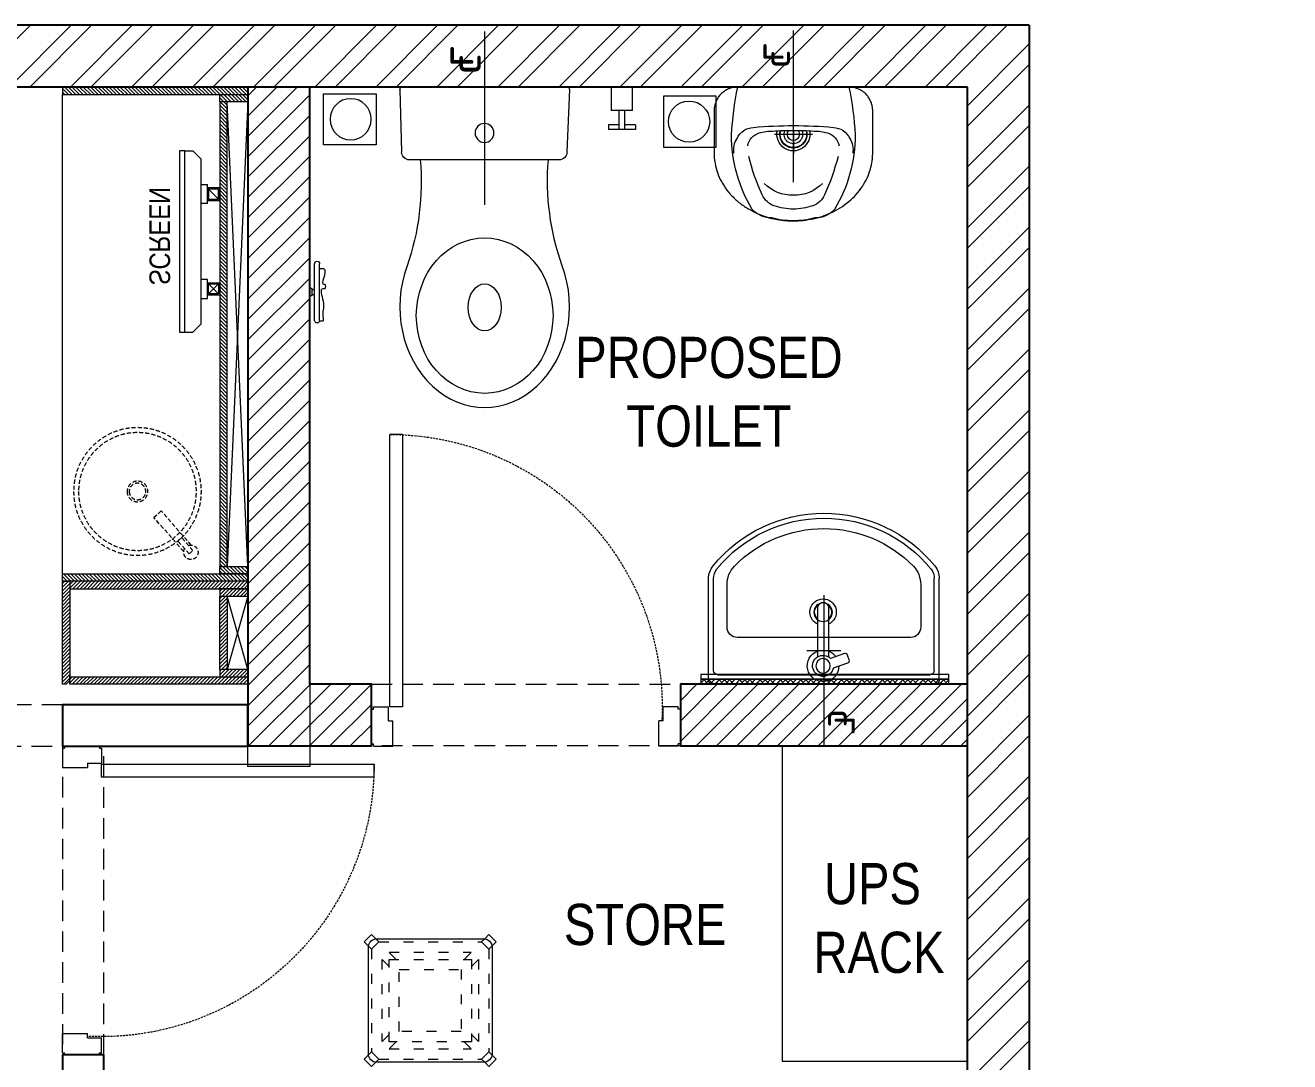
# Model space of a CAD drawing. Header units: millimetres. Extents: x 2038449 to 2043816, y 32056 to 43282.
# Drawn here: x 2040747 to 2043816, y 40765 to 43282 of the extents above; entities that cross this region are included whole.
import ezdxf

# ---------------------------------------------------------------- set-up
doc = ezdxf.new("R2010")
doc.units = ezdxf.units.MM
doc.header["$LTSCALE"] = 40
for name, pattern in [('a_p6_plan_L18$0$HIDDEN', [0.375, 0.25, -0.125]), ('ACAD_ISO03W100', [30, 12, -18]), ('CENTER', [2, 1.25, -0.25, 0.25, -0.25]), ('CONTINOUS', [0]), ('DOT2', [0.125, 0, -0.125]), ('HIDDEN', [9.525, 6.35, -3.175]), ('HIDDEN2', [0.1875, 0.125, -0.0625])]:
    doc.linetypes.add(name, pattern=pattern)
doc.layers.add('A-CARPET AREA', color=3, linetype='CONTINOUS', lineweight=0, true_color=0x0aff0a)
doc.layers.add('A-WALL', color=1, linetype='Continuous')
for name, color, linetype, lineweight in [('centerline-toilets', 2, 'CENTER', 13), ('ele', 252, 'Continuous', 13), ('Fhitting', 152, 'Continuous', 30), ('LENS-CURTAIN', 5, 'a_p6_plan_L18$0$HIDDEN', 9), ('LENS-DOOR', 34, 'Continuous', 20), ('LENS-PARTITION', 21, 'Continuous', 25), ('LENS-TEXT', 31, 'Continuous', 5), ('LK-EQPMT', 3, 'Continuous', 18), ('LK-FF&E WALL', 1, 'Continuous', 9), ('LK-IT', 3, 'Continuous', 18), ('LN-ELEVATION-1', 81, 'Continuous', 13), ('LN-ELEVATION-2', 103, 'Continuous', 20), ('LN-ELEVATION-3', 125, 'a_p6_plan_L18$0$HIDDEN', 18), ('LN-ELEVATION-5', 167, 'Continuous', 5), ('LN-HATCH', 251, 'Continuous', 0), ('Mirror', 150, 'Continuous', 20), ('Panelling', 65, 'Continuous', 18), ('PARTITION', 22, 'Continuous', 30), ('Toilet', 5, 'Continuous', 9)]:
    doc.layers.add(name, color=color, linetype=linetype, lineweight=lineweight)
doc.styles.add('LK TXT', font='Gill Sans MT Condensed Regular.ttf')
doc.styles.get("Standard").update_dxf_attribs({"font": 'Gill Sans MT Condensed Regular.ttf', "height": 100})
pattern_1 = [(45, (35858.5, -100655.3575), (-4.4194174, 4.4194174), [])]

# ---------------------------------------------------------------- blocks, each defined once
blk = doc.blocks.new('Stool')
at = {"layer": 'LN-ELEVATION-1', "ltscale": 0.5}
blk.add_lwpolyline([(-130, 300), (130, 300, -0.414214), (150, 280), (150, 20, -0.414214), (130, 0), (-130, 0, -0.414214), (-150, 20), (-150, 280, -0.414214)], format="xyb", close=True, dxfattribs=at)
at = {"layer": 'LN-ELEVATION-3', "linetype": 'ACAD_ISO03W100', "ltscale": 0.05}
for p, q in [((-82.3, 250), (-124.7, 292.4)), ((-124.7, 292.4), (124.7, 292.4)), ((82.3, 250), (124.7, 292.4)), ((-100, 232.3), (-142.4, 274.7)), ((-142.4, 274.7), (-142.4, 25.3)), ((-117.4, 249.7), (-117.4, 50.3)), ((-99.7, 267.4), (99.7, 267.4)), ((100, 232.3), (142.4, 274.7)), ((117.4, 249.7), (117.4, 50.3)), ((142.4, 274.7), (142.4, 25.3)), ((-100, 67.7), (-142.4, 25.3)), ((100, 67.7), (142.4, 25.3)), ((-82.3, 50), (-124.7, 7.6)), ((-99.7, 32.6), (99.7, 32.6)), ((82.3, 50), (124.7, 7.6)), ((-124.7, 7.6), (124.7, 7.6))]:
    blk.add_line(p, q, dxfattribs=at)
for points in [[(-132.2, 299.9), (-124.7, 292.4), (-142.4, 274.7), (-149.9, 282.2)], [(132.2, 299.9), (124.7, 292.4), (142.4, 274.7), (149.9, 282.2)], [(-132.2, 0.1), (-124.7, 7.6), (-142.4, 25.3), (-149.9, 17.8)], [(132.2, 0.1), (124.7, 7.6), (142.4, 25.3), (149.9, 17.8)]]:
    blk.add_lwpolyline(points, dxfattribs=at)
for points in [[(-100, 250), (100, 250), (100, 50), (-100, 50)], [(-75, 225), (75, 225), (75, 75), (-75, 75)]]:
    blk.add_lwpolyline(points, close=True, dxfattribs=at)
at = {"layer": 'LN-ELEVATION-5', "ltscale": 0.5}
for points in [[(-149.9, 282.2), (-160.1, 292.4), (-142.4, 310.1), (-132.2, 299.9)], [(149.9, 282.2), (160.1, 292.4), (142.4, 310.1), (132.2, 299.9)], [(-149.9, 17.8), (-160.1, 7.6), (-142.4, -10.1), (-132.2, 0.1)], [(149.9, 17.8), (160.1, 7.6), (142.4, -10.1), (132.2, 0.1)]]:
    blk.add_lwpolyline(points, dxfattribs=at)
blk = doc.blocks.new('rtf')
at = {"color": 0, "linetype": 'ByBlock', "lineweight": -2}
for p, q in [((16412.5, -172798.8), (16452.4, -172798.8)), ((16412.5, -172810.8), (16412.5, -172798.8)), ((16425.3, -172793.1), (16535.3, -172793.1)), ((16535.3, -172793.1), (16535.3, -172817.1)), ((16412.5, -172810.8), (16452.4, -172810.8)), ((16425.3, -172817.1), (16535.3, -172817.1))]:
    blk.add_line(p, q, dxfattribs=at)
for centre, radius, start, end in [((16412.5, -172805.1), 17.5, 21.0506, 340.9422), ((16444.5, -172804.8), 9.89, 322.6562, 37.3438)]:
    blk.add_arc(centre, radius, start, end, dxfattribs=at)
blk = doc.blocks.new('dsg')
at = {"color": 0, "linetype": 'ByBlock', "lineweight": -2}
for radius in [155, 143, 25, 20]:
    blk.add_circle((11491.5, -171102.6), radius, dxfattribs=at)
blk.add_blockref('rtf', (-5117.5, 1702.9), dxfattribs=at)
blk = doc.blocks.new('CLINIC - CABINET SINK')
at = {"layer": 'LN-HATCH', "ltscale": 0.5}
h = blk.add_hatch(dxfattribs=at)
h.set_pattern_fill('ANSI31', color=256, scale=2)
h.set_pattern_definition([(45, (4052861.5004, 1708016.356), (-4.4901280605, 4.4901280605), [])])
h.paths.add_polyline_path([(-563.4, 157), (564.6, 157), (564.6, 175), (-563.4, 175)])
h.paths.add_polyline_path([(582.6, 225), (600.6, 225), (600.6, -225), (582.6, -225)])
h.paths.add_polyline_path([(564.6, 225), (582.6, 225), (582.6, 157), (564.6, 157)])
h.paths.add_polyline_path([(-581.4, 225), (-599.4, 225), (-599.4, -225), (-581.4, -225)])
h.paths.add_polyline_path([(-581.4, 225), (-563.4, 225), (-563.4, 157), (-581.4, 157)])
at = {"layer": 'LN-ELEVATION-1', "ltscale": 0.5}
for points in [[(-581.4, 225), (-599.4, 225), (-599.4, -225), (-581.4, -225)], [(-581.4, 225), (-563.4, 225), (-563.4, 157), (-581.4, 157)], [(564.6, 225), (582.6, 225), (582.6, 157), (564.6, 157)], [(582.6, 225), (600.6, 225), (600.6, -225), (582.6, -225)], [(-563.4, 157), (564.6, 157), (564.6, 175), (-563.4, 175)]]:
    blk.add_lwpolyline(points, close=True, dxfattribs=at)
at = {"layer": 'LN-ELEVATION-2', "ltscale": 0.5}
blk.add_line((582.6, -225), (-581.4, -225), dxfattribs=at)
at = {"layer": 'LN-HATCH', "ltscale": 0.5}
for p, q in [((564.6, 225), (-563.4, 175)), ((-563.4, 225), (564.6, 175))]:
    blk.add_line(p, q, dxfattribs=at)
at = {"layer": 'LN-ELEVATION-3', "xscale": -1, "rotation": 41.1558274151866}
blk.add_blockref('dsg', (-103569.3, 136346.7), dxfattribs=at)
blk = doc.blocks.new('CLINIC SCREEN')
at = {"layer": 'LK-EQPMT'}
for p, q in [((-103.1, 42.9), (-127.4, 18.6)), ((-127.4, 42.9), (-103.1, 18.6)), ((102.7, 42.9), (127, 18.6))]:
    blk.add_line(p, q, dxfattribs=at)
at = {"layer": 'LK-EQPMT', "ltscale": 12}
for p, q in [((-220, -19.4), (-200.6, 0)), ((200.6, 0), (-200.6, 0)), ((-138.5, 0), (-138.5, 15.5)), ((-138.5, 15.5), (-92, 15.5)), ((-92, 15.5), (-92, 0)), ((92, 15.5), (92, 0)), ((92, 15.5), (138.5, 15.5)), ((138.5, 0), (138.5, 15.5)), ((220, -19.4), (200.6, 0)), ((-220, -38.8), (-220, -19.4)), ((220, -38.8), (220, -19.4))]:
    blk.add_line(p, q, dxfattribs=at)
at = {"layer": 'LK-EQPMT'}
for points in [[(-130.4, 15.5), (-100.1, 15.5), (-100.1, 45.9), (-130.4, 45.9)], [(-127.4, 18.6), (-103.1, 18.6), (-103.1, 42.9), (-127.4, 42.9)], [(130, 15.5), (99.7, 15.5), (99.7, 45.9), (130, 45.9)], [(127, 18.6), (102.7, 18.6), (102.7, 42.9), (127, 42.9)]]:
    blk.add_lwpolyline(points, close=True, dxfattribs=at)
at = {"layer": 'LK-EQPMT', "ltscale": 12}
blk.add_lwpolyline([(-220, -51.7), (-220, -38.8), (220, -38.8), (220, -51.7)], close=True, dxfattribs=at)
at = {"layer": 'LK-EQPMT', "ltscale": 12, "insert": (5.2, -100.4), "char_height": 50, "attachment_point": 5}
blk.add_mtext_dynamic_manual_height_columns(' SCREEN', width=466.48, gutter_width=12.5, heights=[0], dxfattribs=at)
blk = doc.blocks.new('CLINIC - MOP CLOSET')
at = {"layer": 'LN-HATCH', "ltscale": 0.5}
h = blk.add_hatch(dxfattribs=at)
h.set_pattern_fill('ANSI31', color=256, scale=50, angle=360)
h.set_pattern_definition(pattern_1)
h.paths.add_polyline_path([(-106.4, 216), (-124.4, 216), (-124.4, -216), (-106.4, -216)])
h = blk.add_hatch(dxfattribs=at)
h.set_pattern_fill('ANSI31', color=256, scale=50, angle=360)
h.set_pattern_definition(pattern_1)
h.paths.add_polyline_path([(-106.4, 216), (-88.4, 216), (-88.4, 148), (-106.4, 148)])
h = blk.add_hatch(dxfattribs=at)
h.set_pattern_fill('ANSI31', color=256, scale=50, angle=360)
h.set_pattern_definition(pattern_1)
h.paths.add_polyline_path([(89.6, 216), (107.6, 216), (107.6, 148), (89.6, 148)])
h = blk.add_hatch(dxfattribs=at)
h.set_pattern_fill('ANSI31', color=256, scale=50, angle=360)
h.set_pattern_definition(pattern_1)
h.paths.add_polyline_path([(107.6, 216), (125.6, 216), (125.6, -216), (107.6, -216)])
h = blk.add_hatch(dxfattribs=at)
h.set_pattern_fill('ANSI31', color=256, scale=50, angle=360)
h.set_pattern_definition(pattern_1)
h.paths.add_polyline_path([(-88.4, 148), (89.6, 148), (89.6, 166), (-88.4, 166)])
h = blk.add_hatch(dxfattribs=at)
h.set_pattern_fill('ANSI31', color=256, scale=50, angle=360)
h.set_pattern_definition([(45, (35894.5, -101037.3575), (-4.4194174, 4.4194174), [])])
h.paths.add_polyline_path([(-115.4, -216), (-124.4, -225), (-124.4, -234), (125.6, -234), (125.6, -216)])
at = {"layer": 'LN-ELEVATION-1', "ltscale": 0.5}
for points in [[(-106.4, 216), (-124.4, 216), (-124.4, -216), (-106.4, -216)], [(-106.4, 216), (-88.4, 216), (-88.4, 148), (-106.4, 148)], [(89.6, 216), (107.6, 216), (107.6, 148), (89.6, 148)], [(107.6, 216), (125.6, 216), (125.6, -216), (107.6, -216)], [(-88.4, 148), (89.6, 148), (89.6, 166), (-88.4, 166)], [(-124.4, -225), (-124.4, -234), (125.6, -234), (125.6, -216), (-115.4, -216)]]:
    blk.add_lwpolyline(points, close=True, dxfattribs=at)
at = {"layer": 'LN-HATCH', "ltscale": 0.5}
for p, q in [((89.6, 216), (-88.4, 166)), ((-88.4, 216), (89.6, 166))]:
    blk.add_line(p, q, dxfattribs=at)
blk = doc.blocks.new('*U48')
at = {"layer": 'LENS-DOOR'}
for p, q in [((547491.5, 1778573.8), (547491.5, 1779235.3)), ((547522.8, 1779235.3), (547491.5, 1779235.3)), ((547522.8, 1779235.3), (547522.8, 1778573.8)), ((547447.3, 1778568.6), (547452.5, 1778568.6)), ((547447.3, 1778484.1), (547447.3, 1778568.6)), ((547452.5, 1778573.8), (547488.9, 1778573.8)), ((547452.5, 1778568.6), (547452.5, 1778573.8)), ((547488.9, 1778539.9), (547488.9, 1778573.8)), ((547522.8, 1778573.8), (547491.5, 1778573.8)), ((548192.1, 1778573.8), (548155.6, 1778573.8)), ((548155.6, 1778539.9), (548155.6, 1778573.8)), ((548192.1, 1778568.6), (548192.1, 1778573.8)), ((548197.3, 1778568.6), (548192.1, 1778568.6)), ((548197.3, 1778484.1), (548197.3, 1778568.6)), ((547488.9, 1778539.9), (547499.3, 1778539.9)), ((547499.3, 1778478.9), (547499.3, 1778539.9)), ((548145.2, 1778478.9), (548145.2, 1778539.9)), ((548155.6, 1778539.9), (548145.2, 1778539.9)), ((547447.3, 1778484.1), (547452.5, 1778484.1)), ((547452.5, 1778478.9), (547452.5, 1778484.1)), ((547452.5, 1778478.9), (547499.3, 1778478.9)), ((548192.1, 1778478.9), (548145.2, 1778478.9)), ((548192.1, 1778478.9), (548192.1, 1778484.1)), ((548197.3, 1778484.1), (548192.1, 1778484.1))]:
    blk.add_line(p, q, dxfattribs=at)
at = {"layer": 'LENS-DOOR', "color": 7, "linetype": 'HIDDEN2', "extrusion": (0, 0, -1)}
blk.add_ellipse((547491.5, 1778573.8), major_axis=(661.5, 0), ratio=1, start_param=-1.570791, end_param=0.051209, dxfattribs=at)
blk = doc.blocks.new('DLF-RSP-AR-CD-DWG-4DT-3113$0$X-TYPICAL TOILET UPPER FLOORS - 02$0$urinals')
at = {"layer": 'Toilet'}
for p, q in [((0, -15.6), (0, 8.3)), ((-46.1, -115), (46.1, -115)), ((0, -105.4), (0, -161.1))]:
    blk.add_line(p, q, dxfattribs=at)
blk.add_lwpolyline([(135, 0), (-135, 0, 0.036949), (-150, -116.2, 0.138094), (-99.8, -297.1, 0.221721), (-52, -317.9, 0.062656), (0, -325, 0.062656), (52, -317.9, 0.221721), (99.8, -297.1, 0.138094), (150, -116.2, 0.036949)], format="xyb", close=True, dxfattribs=at)
for centre, radius, start, end in [((-94.3, -144.9), 47.1, 93.3708, 154.4824), ((-71.4, -149.9), 40.2, 106.7016, 169.725), ((3.2, -1238.2), 1144.7, 90.1625, 95.0265), ((-50.5, -225.3), 118.5, 89.5454, 105.8857), ((-0.1, -996.2), 890.8, 89.9918, 93.182), ((0, -115), 40, 167.428, 12.572), ((0, -115), 33, 164.1814, 15.8186), ((0, -115), 32, 163.6049, 16.3951), ((0, -115), 22.6, 155.6653, 24.3347), ((0, -115), 14.7, 139.9109, 40.0891), ((-3.2, -1238.2), 1144.7, 84.9735, 89.8375), ((0.1, -996.2), 890.8, 86.818, 90.0082), ((50.5, -225.3), 118.5, 74.1143, 90.4546), ((71.4, -149.9), 40.2, 10.275, 73.2984), ((94.3, -144.9), 47.1, 25.5176, 86.6292), ((-91, -152.7), 53.8, 148.4868, 188.6401), ((91, -152.7), 53.8, 351.3599, 31.5132), ((413.9, -38.4), 538.2, 193.994, 204.5632), ((-413.9, -38.4), 538.2, 335.4368, 346.006), ((-1.6, -165.3), 97.6, 225, 270.9552), ((1.6, -165.3), 97.6, 269.0448, 315), ((-30.1, -241.3), 50, 204.5632, 250.4606), ((30.1, -241.3), 50, 289.5394, 335.4368), ((-1.5, -160.9), 135.4, 250.4606, 270.6492), ((1.5, -160.9), 135.4, 269.3508, 289.5394)]:
    blk.add_arc(centre, radius, start, end, dxfattribs=at)
blk.add_open_spline([(135, 0), (105.3, 0), (75.7, 0), (-13.3, 0), (-72.7, 0), (-132.7, 0), (-133.4, 0), (-134.3, 0), (-134.5, 0), (-134.7, 0), (-134.9, 0), (-135, 0), (-135, 0), (-135, 0), (-135, 0), (-135, 0), (-135, 0), (-135.1, 0), (-135.1, 0), (-135.2, 0), (-135.2, 0), (-135.3, 0), (-135.4, 0), (-135.7, 0), (-135.8, 0), (-136.4, 0), (-136.7, 0), (-137.7, -0.1), (-138.4, -0.1), (-140.5, -0.2), (-141.9, -0.4), (-146.2, -1), (-149, -1.7), (-154.8, -3.4), (-157.6, -4.5), (-163.1, -7.3), (-165.8, -8.9), (-171, -12.5), (-173.4, -14.6), (-177.9, -19.1), (-180, -21.5), (-183.6, -26.7), (-185.2, -29.4), (-188, -34.9), (-189.1, -37.8), (-190.8, -43.5), (-191.5, -46.3), (-192, -49.8), (-192.1, -50.5), (-192.3, -52.5), (-192.4, -53.8), (-192.5, -55.7), (-192.5, -56.2), (-192.5, -56.9), (-192.5, -57), (-192.5, -57.2), (-192.5, -57.3), (-192.5, -57.4), (-192.5, -57.4), (-192.5, -57.5), (-192.5, -57.5), (-192.5, -57.5), (-192.5, -57.6), (-192.5, -57.7), (-192.5, -57.8), (-192.5, -57.9), (-192.5, -58.1), (-192.5, -58.4), (-192.5, -58.6), (-192.5, -59.3), (-192.5, -59.7), (-192.5, -61), (-192.5, -61.9), (-192.5, -64.6), (-192.5, -66.4), (-192.5, -71.7), (-192.5, -75.2), (-192.5, -85.8), (-192.5, -92.9), (-192.5, -114.2), (-192.5, -128.4), (-192.5, -146.1), (-192.5, -144.6), (-192.5, -149.2), (-192.5, -150.3), (-192.5, -153.7), (-192.5, -156), (-192.5, -158.5), (-192.5, -158.8), (-192.5, -159.2), (-192.5, -159.4), (-192.5, -159.7), (-192.5, -159.8), (-192.5, -159.9), (-192.5, -160), (-192.5, -160), (-192.5, -160), (-192.5, -160.1), (-192.5, -160.1), (-192.5, -160.2), (-192.5, -160.3), (-192.5, -160.5), (-192.5, -160.6), (-192.5, -161), (-192.5, -161.2), (-192.5, -161.9), (-192.5, -162.4), (-192.4, -163.9), (-192.4, -164.9), (-192.3, -167.8), (-192.2, -169.8), (-191.7, -175.8), (-191.2, -179.9), (-189.3, -190.9), (-187.5, -198), (-182.8, -212.2), (-179.9, -219.2), (-172.8, -233.1), (-168.7, -239.9), (-159.3, -253), (-154, -259.4), (-142.4, -271.4), (-136, -277), (-122.6, -287.5), (-115.4, -292.3), (-100.5, -300.9), (-92.8, -304.8), (-76.9, -311.5), (-68.8, -314.3), (-52.5, -318.9), (-44.4, -320.7), (-28.1, -323.4), (-20, -324.2), (-9.4, -324.8), (-6.7, -324.9), (-2.5, -325), (-1, -325), (2, -325), (3.6, -325), (8.2, -324.9), (11.3, -324.7), (20.7, -324.1), (27, -323.5), (41.8, -321.2), (50.2, -319.5), (67, -314.9), (75.4, -312), (91.8, -305.3), (99.8, -301.4), (115.1, -292.5), (122.5, -287.5), (136.4, -276.8), (142.9, -270.9), (154.7, -258.5), (160.1, -252), (169.7, -238.4), (173.8, -231.3), (180.9, -217), (183.8, -209.7), (188.3, -195.1), (189.9, -187.8), (191.2, -179.3), (191.4, -178), (191.8, -174.1), (192.1, -171.5), (192.3, -167.9), (192.3, -166.9), (192.5, -164), (192.5, -162), (192.5, -160), (192.5, -159.9), (192.5, -159.8), (192.5, -159.7), (192.5, -159.5), (192.5, -159.4), (192.5, -159), (192.5, -158.8), (192.5, -158), (192.5, -157.5), (192.5, -155.9), (192.5, -154.9), (192.5, -151.8), (192.5, -149.7), (192.5, -143.5), (192.5, -144.3), (192.5, -131.9), (192.5, -123.6), (192.5, -98.8), (192.5, -82.2), (192.5, -64.8), (192.5, -64), (192.5, -61.5), (192.5, -59.9), (192.5, -58), (192.5, -57.8), (192.5, -57.5), (192.5, -57.5), (192.5, -57.4), (192.5, -57.4), (192.5, -57.4), (192.5, -57.3), (192.5, -57.2), (192.5, -57.2), (192.5, -57), (192.5, -56.8), (192.5, -56.4), (192.5, -56.1), (192.5, -55.3), (192.4, -54.7), (192.3, -53), (192.2, -51.9), (191.8, -48.4), (191.4, -46), (190, -40.4), (188.9, -37.2), (186.1, -30.8), (184.3, -27.7), (180.2, -21.8), (177.9, -19.1), (172.8, -14), (170, -11.7), (164, -7.7), (160.9, -6.1), (154.5, -3.3), (151.3, -2.3), (144.8, -0.7), (141.6, -0.3), (137.3, 0), (136.1, 0), (135, 0)], degree=3, knots=[0, 0, 0, 0, 0.329607, 0.329607, 0.988822, 0.988822, 0.996691, 0.996691, 0.998638, 0.998638, 0.99992, 0.99992, 1.000227, 1.000227, 1.000534, 1.000534, 1.001148, 1.001148, 1.002375, 1.002375, 1.00483, 1.00483, 1.009739, 1.009739, 1.019558, 1.019558, 1.039196, 1.039196, 1.078472, 1.078472, 1.157024, 1.157024, 1.314128, 1.314128, 1.471232, 1.471232, 1.628335, 1.628335, 1.785439, 1.785439, 1.942543, 1.942543, 2.099647, 2.099647, 2.256751, 2.256751, 2.413855, 2.413855, 2.450944, 2.450944, 2.525122, 2.525122, 2.556641, 2.556641, 2.563699, 2.563699, 2.567479, 2.567479, 2.57001, 2.57001, 2.570783, 2.570783, 2.572328, 2.572328, 2.573873, 2.573873, 2.576964, 2.576964, 2.583145, 2.583145, 2.595507, 2.595507, 2.620232, 2.620232, 2.669681, 2.669681, 2.76858, 2.76858, 2.966376, 2.966376, 3.36197, 3.36197, 3.45996, 3.45996, 3.491387, 3.491387, 3.554241, 3.554241, 3.562213, 3.562213, 3.566829, 3.566829, 3.570018, 3.570018, 3.570684, 3.570684, 3.571294, 3.571294, 3.571904, 3.571904, 3.573124, 3.573124, 3.575564, 3.575564, 3.580444, 3.580444, 3.590203, 3.590203, 3.609723, 3.609723, 3.648762, 3.648762, 3.72684, 3.72684, 3.861362, 3.861362, 3.995884, 3.995884, 4.130406, 4.130406, 4.264928, 4.264928, 4.39945, 4.39945, 4.533972, 4.533972, 4.668494, 4.668494, 4.803016, 4.803016, 4.937539, 4.937539, 5.072061, 5.072061, 5.118026, 5.118026, 5.144558, 5.144558, 5.17109, 5.17109, 5.224154, 5.224154, 5.330281, 5.330281, 5.468863, 5.468863, 5.607445, 5.607445, 5.746027, 5.746027, 5.884609, 5.884609, 6.023191, 6.023191, 6.161773, 6.161773, 6.300355, 6.300355, 6.438937, 6.438937, 6.577519, 6.577519, 6.602876, 6.602876, 6.653589, 6.653589, 6.673028, 6.673028, 6.711906, 6.711906, 6.713712, 6.713712, 6.715518, 6.715518, 6.719129, 6.719129, 6.726351, 6.726351, 6.740796, 6.740796, 6.769686, 6.769686, 6.827466, 6.827466, 6.943027, 6.943027, 7.174147, 7.174147, 7.636387, 7.636387, 7.659394, 7.659394, 7.705407, 7.705407, 7.71212, 7.71212, 7.713128, 7.713128, 7.714137, 7.714137, 7.716153, 7.716153, 7.720185, 7.720185, 7.728249, 7.728249, 7.744378, 7.744378, 7.776636, 7.776636, 7.841152, 7.841152, 7.970184, 7.970184, 8.14844, 8.14844, 8.326696, 8.326696, 8.504953, 8.504953, 8.683209, 8.683209, 8.861465, 8.861465, 9.039722, 9.039722, 9.217978, 9.217978, 9.283185, 9.283185, 9.283185, 9.283185], dxfattribs=at)
blk = doc.blocks.new('jALI')
at = {"layer": 'Toilet', "ltscale": 5}
h = blk.add_hatch(dxfattribs=at)
h.set_pattern_fill('HEX', color=256, scale=50, angle=135, double=1)
h.set_pattern_definition([(135, (-344825.863, 460708.187), (-7.65465545, -7.65465545), [6.25, -12.5]), (255, (-344825.863, 460708.187), (10.4564538, -2.80179835), [6.25, -12.5]), (195, (-344830.282, 460712.606), (2.80179835, -10.4564538), [6.25, -12.5])])
edge = h.paths.add_edge_path()
edge.add_arc((-393187.5, 163647.6), 50, -90, 270)
blk.add_lwpolyline([(-393249.5, 163581.9), (-393125.5, 163581.9), (-393125.5, 163709.4), (-393249.5, 163709.4)], close=True, dxfattribs=at)
blk.add_circle((-393187.5, 163647.6), 50, dxfattribs=at)
blk = doc.blocks.new('Urinal')
at = {"layer": 'centerline-toilets', "linetype": 'HIDDEN', "ltscale": 10}
blk.add_line((0, 230.9), (0, -137), dxfattribs=at)
at = {"layer": 'Fhitting', "lineweight": 0, "ltscale": 0.5, "rotation": 180}
blk.add_blockref('DLF-RSP-AR-CD-DWG-4DT-3113$0$X-TYPICAL TOILET UPPER FLOORS - 02$0$urinals', (0, 0), dxfattribs=at)
at = {"layer": 'Fhitting', "lineweight": 0, "ltscale": 0.5, "xscale": -1, "rotation": 90}
blk.add_blockref('jALI', (163394.4, -393103.5), dxfattribs=at)
at = {"layer": 'centerline-toilets', "linetype": 'DOT2', "insert": (-31.4, -69), "char_height": 75, "width": 495.827, "attachment_point": 5, "rotation": 270}
blk.add_mtext('{\\fISOCPEUR|b0|i0|c0|p34;℄}', dxfattribs=at)
blk = doc.blocks.new('WC')
at = {"layer": 'centerline-toilets', "linetype": 'HIDDEN', "ltscale": 10}
blk.add_line((0, 286.3), (0, -134.7), dxfattribs=at)
at = {"layer": 'Toilet'}
for p, q in [((-412.8, 566.9), (-412.8, 428.9)), ((-400.8, 566.9), (-400.8, 428.9)), ((-418.8, 506.9), (-424.8, 506.9)), ((-424.8, 506.9), (-424.8, 488.9)), ((-418.8, 506.9), (-418.8, 488.9)), ((-418.8, 503.9), (-412.8, 503.9)), ((-418.8, 491.9), (-412.8, 491.9)), ((-418.8, 488.9), (-424.8, 488.9)), ((-205.8, 5.9), (-201.7, 157.2)), ((180.6, 176.8), (-182.6, 176.8)), ((205.8, 5.9), (199.8, 157.2)), ((-200.1, 0), (200.1, 0))]:
    blk.add_line(p, q, dxfattribs=at)
at = {"layer": 'Toilet', "ltscale": 100}
for p, q in [((366.1, 103), (300.3, 103)), ((300.3, 91.5), (300.3, 103)), ((326.3, 103), (326.3, 57.2)), ((340.1, 103), (340.1, 57.2)), ((366.1, 91.5), (366.1, 103)), ((326.3, 91.5), (300.3, 91.5)), ((366.1, 91.5), (340.1, 91.5)), ((307.2, 0), (307.2, 57.2)), ((359.2, 57.2), (307.2, 57.2)), ((359.2, 57.2), (359.2, 0)), ((359.2, 0), (307.2, 0))]:
    blk.add_line(p, q, dxfattribs=at)
at = {"layer": 'Toilet'}
blk.add_circle((-0.3, 111.6), 22.9, dxfattribs=at)
for centre, radius, start, end in [((-406.8, 566.9), 6, 0, 180), ((-776.4, 231.1), 622.3, 354.997, 19.0619), ((776, 226.4), 623.4, 160.5196, 184.5617), ((-406.8, 428.9), 6, 180, 0), ((-182.4, 157.5), 19.3, 90.3509, 180.8981), ((180.5, 157.5), 19.3, 359.1019, 89.6491), ((-200.1, 5.7), 5.72, 177.9546, 270), ((200.1, 5.7), 5.72, 270, 2.0454)]:
    blk.add_arc(centre, radius, start, end, dxfattribs=at)
at = {"layer": 'Toilet', "extrusion": (0, 0, -1)}
for centre, major_axis, ratio, start_param, end_param in [((0, 533.5), (0, -244.6), 0.842028, 7.436326, 11.41323), ((0, 535.1), (0, -57.2), 0.7, 1.570796326794896, 7.853981633974482)]:
    blk.add_ellipse(centre, major_axis=major_axis, ratio=ratio, start_param=start_param, end_param=end_param, dxfattribs=at)
blk.add_ellipse((0, 555), major_axis=(0, -188.8), ratio=0.878788, dxfattribs=at)
at = {"layer": 'Toilet'}
blk.add_open_spline([(-400.8, 441), (-397.1, 440.5), (-384.3, 439), (-389, 459.3), (-395.6, 479.8), (-385.6, 478), (-385.9, 491.3), (-402.7, 487.2), (-384.8, 532.1), (-395.5, 546.6), (-390.9, 570.2), (-397.2, 568.8), (-400.8, 568)], degree=3, knots=[0, 0, 0, 0, 9.744972, 33.823887, 47.583551, 49.497915, 60.560502, 63.822284, 93.508019, 135.756925, 141.904352, 150.301906, 150.301906, 150.301906, 150.301906], dxfattribs=at)
at = {"layer": 'Fhitting', "lineweight": 0, "ltscale": 0.5, "rotation": 270}
blk.add_blockref('jALI', (-163972.9, -393109.2), dxfattribs=at)
at = {"layer": 'centerline-toilets', "linetype": 'DOT2', "insert": (-35.9, -56.9), "char_height": 85.827, "width": 567.402, "attachment_point": 5, "rotation": 270}
blk.add_mtext('{\\fISOCPEUR|b0|i0|c0|p34;℄}', dxfattribs=at)
blk = doc.blocks.new('Wash Basin')
at = {"layer": 'PARTITION', "lineweight": 9}
h = blk.add_hatch(dxfattribs=at)
h.set_pattern_fill('ANSI38', color=256, scale=70, angle=990, style=0, double=1)
h.set_pattern_definition([(315, (-62.738, -33.325), (6.18718, 6.18718), []), (45, (-62.738, -33.325), (6.18718, 18.56155), [21.875, -13.125])])
h.paths.add_polyline_path([(302.1, -22), (-298.1, -22), (-298.1, -34), (302.1, -34)])
at = {"layer": 'centerline-toilets', "linetype": 'HIDDEN', "ltscale": 10}
blk.add_line((0, -238.1), (0, 129.8), dxfattribs=at)
at = {"layer": 'Mirror', "ltscale": 0.5}
blk.add_lwpolyline([(-298.1, -34), (-298.1, -46), (302.1, -46), (302.1, -34)], close=True, dxfattribs=at)
at = {"layer": 'Panelling', "lineweight": 9}
blk.add_lwpolyline([(-298.1, -22), (-298.1, -34), (302.1, -34), (302.1, -22)], close=True, dxfattribs=at)
at = {"layer": 'Toilet', "ltscale": 100}
for p, q in [((-270, -22), (270, -22)), ((-280, -32), (-280, -278.3)), ((-268, -55), (-268, -278.3)), ((-258, -45), (258, -45)), ((268, -55), (268, -278.3)), ((280, -32), (280, -278.3)), ((-14.8, -88.6), (-14.6, -207.9)), ((11, -207.9), (10.8, -88.6))]:
    blk.add_line(p, q, dxfattribs=at)
blk.add_lwpolyline([(23.1, -61.6), (57.7, -73.5, -0.414214), (61.4, -81.2), (57.5, -92.5, -0.414214), (49.9, -96.2), (16.1, -84.6)], format="xyb", dxfattribs=at)
blk.add_lwpolyline([(40.7, -103.2), (-41.1, -103.2)], dxfattribs=at)
blk.add_lwpolyline([(-235, -264, 0.191896), (-217.2, -308.7, 0.420236), (217.2, -308.7, 0.191896), (235, -264), (235, -160.5, 0.414214), (210, -135.5), (-210, -135.5, 0.414214), (-235, -160.5)], format="xyb", close=True, dxfattribs=at)
for centre, radius in [((-2, -66.5), 17.5), ((-2, -196.8), 22.5)]:
    blk.add_circle(centre, radius, dxfattribs=at)
for centre, radius, start, end in [((-270, -32), 10, 90, 180), ((270, -32), 10, 0, 90), ((-258, -55), 10, 90, 180), ((258, -55), 10, 0, 90), ((-2, -197.1), 32.1, 113.0898, 66.246), ((-2, -196.8), 20.5, 128.0403, 237.2899), ((-2, -196.8), 20.5, 304.4733, 50.7332), ((-230, -278.3), 50, 180, 218.4461), ((-230, -278.3), 38, 180, 218.4461), ((0, -89.3), 335.7, 219.313, 320.687), ((230, -278.3), 38, 321.5539, 0), ((230, -278.3), 50, 321.5539, 0), ((0, -89.3), 347.7, 219.2826, 320.7174)]:
    blk.add_arc(centre, radius, start, end, dxfattribs=at)
for centre, major_axis, start_param, end_param in [((-2, -66.5), (0, 38.3), 4.720493, 9.081982), ((-2, -66.5), (-0.2, -25.6), 1.769108, 7.074098), ((-2, -66.5), (0, 38.3), 3.484555, 4.083576), ((-1.8, -207.9), (-9.04, 9.04), 0.785398, 3.926991)]:
    blk.add_ellipse(centre, major_axis=major_axis, ratio=1, start_param=start_param, end_param=end_param, dxfattribs=at)
at = {"layer": 'centerline-toilets', "linetype": 'DOT2', "insert": (33.3, 61.8), "char_height": 75, "width": 495.827, "attachment_point": 5, "rotation": 90}
blk.add_mtext('{\\fISOCPEUR|b0|i0|c0|p34;℄}', dxfattribs=at)
blk = doc.blocks.new('A$C75d7f579')
at = {"layer": 'LN-HATCH'}
h = blk.add_hatch(dxfattribs=at)
h.set_pattern_fill('ANSI32', color=256, scale=11, angle=180)
h.set_pattern_definition([(225, (-4754922.43, -37144.14), (74.087113, -74.087113), []), (225, (-4754971.82, -37144.14), (74.087113, -74.087113), [])])
h.paths.add_polyline_path([(4755.4, 1349.6), (4600.2, 1349.6), (4600.2, -1697.4), (4755.4, -1697.4)])
h.paths.add_polyline_path([(4755.4, -1988.4), (4600.2, -1988.4), (4600.2, -2600.4), (4755.4, -2600.4)])
h.paths.add_polyline_path([(4605.4, 3613.5), (4600.2, 3463.6), (4600.2, 1651.6), (4755.4, 1651.6), (4755.4, 4882.4), (4123, 4904.3), (4123, 8079.7), (-256.6, 8079.7), (-256.6, 7929.7), (2374.6, 7929.7), (3973, 7929.7), (3973, 4759.4), (4605.4, 4737.5)])
h = blk.add_hatch(dxfattribs=at)
h.set_pattern_fill('ANSI31', color=256, scale=11, angle=180)
h.set_pattern_definition([(225, (-4761518.13, -35202.27), (24.69570433, -24.69570433), [])])
h.paths.add_polyline_path([(3973, 6479.7), (3276.4, 6479.7), (3276.4, 6329.7), (3973, 6329.7)])
h.paths.add_polyline_path([(2376.4, 7929.7), (2374.6, 7929.7), (2226.4, 7929.7), (2226.4, 7911.7), (2226.4, 7893.7), (2226.4, 6329.7), (2526.4, 6329.7), (2526.4, 6479.7), (2376.4, 6479.7)])
at = {"layer": 'A-WALL'}
for p, q in [((4123, 8079.7), (-581.6, 8079.7)), ((4123, 8079.7), (4123, 4904.3)), ((2374.6, 7929.7), (-256.6, 7929.7)), ((3973, 7929.7), (2374.6, 7929.7)), ((3973, 4759.4), (3973, 7929.7))]:
    blk.add_line(p, q, dxfattribs=at)
for points in [[(2376.4, 7929.7), (2374.6, 7929.7), (2226.4, 7929.7), (2226.4, 7911.7), (2226.4, 7893.7), (2226.4, 6329.7), (2526.4, 6329.7), (2526.4, 6479.7), (2376.4, 6479.7)], [(3973, 6479.7), (3276.4, 6479.7), (3276.4, 6329.7), (3973, 6329.7)]]:
    blk.add_lwpolyline(points, close=True, dxfattribs=at)
at = {"layer": 'LENS-CURTAIN', "ltscale": 5}
blk.add_lwpolyline([(2526.4, 6479.7), (3276.4, 6479.7), (3276.4, 6329.7), (2526.4, 6329.7)], close=True, dxfattribs=at)
at = {"layer": 'ele', "color": 0, "lineweight": -2, "xscale": -1, "rotation": 180}
for name, p in [('WC', (2801.2, 7929.7)), ('Urinal', (3550.6, 7929.7)), ('Wash Basin', (3624.7, 6457.7))]:
    blk.add_blockref(name, p, dxfattribs=at)
at = {"layer": 'LENS-DOOR'}
blk.add_blockref('*U48', (-544920.9, -1772149.3), dxfattribs=at)
blk = doc.blocks.new('*U51')
at = {"layer": 'LENS-DOOR'}
for p, q in [((547491.5, 1778573.8), (547491.5, 1779235.3)), ((547522.8, 1779235.3), (547491.5, 1779235.3)), ((547522.8, 1779235.3), (547522.8, 1778573.8)), ((547447.3, 1778568.6), (547452.5, 1778568.6)), ((547447.3, 1778484.1), (547447.3, 1778568.6)), ((547452.5, 1778573.8), (547488.9, 1778573.8)), ((547452.5, 1778568.6), (547452.5, 1778573.8)), ((547488.9, 1778539.9), (547488.9, 1778573.8)), ((547522.8, 1778573.8), (547491.5, 1778573.8)), ((548192.1, 1778573.8), (548155.6, 1778573.8)), ((548155.6, 1778539.9), (548155.6, 1778573.8)), ((548192.1, 1778568.6), (548192.1, 1778573.8)), ((548197.3, 1778568.6), (548192.1, 1778568.6)), ((548197.3, 1778484.1), (548197.3, 1778568.6)), ((547488.9, 1778539.9), (547499.3, 1778539.9)), ((547499.3, 1778478.9), (547499.3, 1778539.9)), ((548145.2, 1778478.9), (548145.2, 1778539.9)), ((548155.6, 1778539.9), (548145.2, 1778539.9)), ((547447.3, 1778484.1), (547452.5, 1778484.1)), ((547452.5, 1778478.9), (547452.5, 1778484.1)), ((547452.5, 1778478.9), (547499.3, 1778478.9)), ((548192.1, 1778478.9), (548145.2, 1778478.9)), ((548192.1, 1778478.9), (548192.1, 1778484.1)), ((548197.3, 1778484.1), (548192.1, 1778484.1))]:
    blk.add_line(p, q, dxfattribs=at)
at = {"layer": 'LENS-DOOR', "color": 7, "linetype": 'HIDDEN2', "extrusion": (0, 0, -1)}
blk.add_ellipse((547491.5, 1778573.8), major_axis=(661.5, 0), ratio=1, start_param=-1.570791, end_param=0.051209, dxfattribs=at)

msp = doc.modelspace()

# ---------------------------------------------------------------- linework, layer by layer
at = {"layer": 'A-CARPET AREA'}
msp.add_lwpolyline([(2043661, 36853.9), (2043666.1, 39939.8), (2043033.8, 39961.6), (2043033.8, 41531.9), (2042337.1, 41531.9), (2042337.1, 41681.9), (2043033.8, 41681.9), (2043033.8, 43131.9), (2041437.1, 43131.9), (2041437.1, 41481.9), (2041287.1, 41481.9), (2041287.1, 43131.9), (2038804.1, 43131.9), (2038804.1, 42578.1), (2038629.1, 42578.1), (2038629.1, 40608.6), (2038979.1, 40608.6), (2038979.1, 40101.7), (2038804.1, 40107.8), (2038803.8, 40006.3), (2038629.1, 40003.9), (2038600.5, 39126.7), (2038800.6, 39130.3), (2038799, 38683.9)], dxfattribs=at)
at = {"layer": 'LENS-CURTAIN', "ltscale": 5}
for points in [[(2040087.1, 41531.9), (2040837.1, 41531.9), (2040837.1, 41631.9), (2040087.1, 41631.9)], [(2040837.1, 41531.9), (2040837.1, 40781.9), (2040937.1, 40781.9), (2040937.1, 41531.9)]]:
    msp.add_lwpolyline(points, close=True, dxfattribs=at)
at = {"layer": 'LENS-PARTITION'}
for points in [[(2040837.1, 41531.9), (2041287.1, 41531.9), (2041287.1, 41631.9), (2040837.1, 41631.9)], [(2040937.1, 40781.9), (2040837.1, 40781.9), (2040837.1, 40608.6), (2040937.1, 40608.6)]]:
    msp.add_lwpolyline(points, close=True, dxfattribs=at)
at = {"layer": 'LK-FF&E WALL'}
msp.add_lwpolyline([(2043033.8, 40766.8), (2043033.8, 41531.9), (2042583.8, 41531.9), (2042583.8, 40766.8)], close=True, dxfattribs=at)

# ---------------------------------------------------------------- block references
at = {"layer": 'A-CARPET AREA'}
msp.add_blockref('A$C75d7f579', (2039060.7, 35202.3), dxfattribs=at)
at = {"layer": 'LENS-DOOR', "rotation": 270}
msp.add_blockref('*U51', (262358.2, 588979.2), dxfattribs=at)
at = {"layer": 'LK-FF&E WALL', "rotation": 270}
msp.add_blockref('CLINIC - CABINET SINK', (2041062.1, 42532.6), dxfattribs=at)
at = {"layer": 'LK-FF&E WALL', "xscale": -1, "rotation": 270}
msp.add_blockref('CLINIC - MOP CLOSET', (2041071.1, 41806.3), dxfattribs=at)
at = {"layer": 'LK-FF&E WALL'}
msp.add_blockref('Stool', (2041729.7, 40763.9), dxfattribs=at)
at = {"layer": 'LK-IT', "xscale": -1, "rotation": 270}
msp.add_blockref('CLINIC SCREEN', (2041173.2, 42756.9), dxfattribs=at)

# ---------------------------------------------------------------- texts
at = {"layer": 'LENS-TEXT', "color": 0, "linetype": 'Continuous', "ltscale": 3, "char_height": 100, "attachment_point": 5, "style": 'LK TXT'}
for s, width, insert in [('PROPOSED TOILET', 653.916, (2042406.3, 42391.4)), ('UPS\\P RACK', 1099.487, (2042803.2, 41113.6)), ('STORE', 1062.369, (2042251.6, 41097.9))]:
    msp.add_mtext_dynamic_manual_height_columns(s, width=width, gutter_width=1, heights=[0], dxfattribs=dict(at, insert=insert))

doc.saveas('drawing.dxf')
